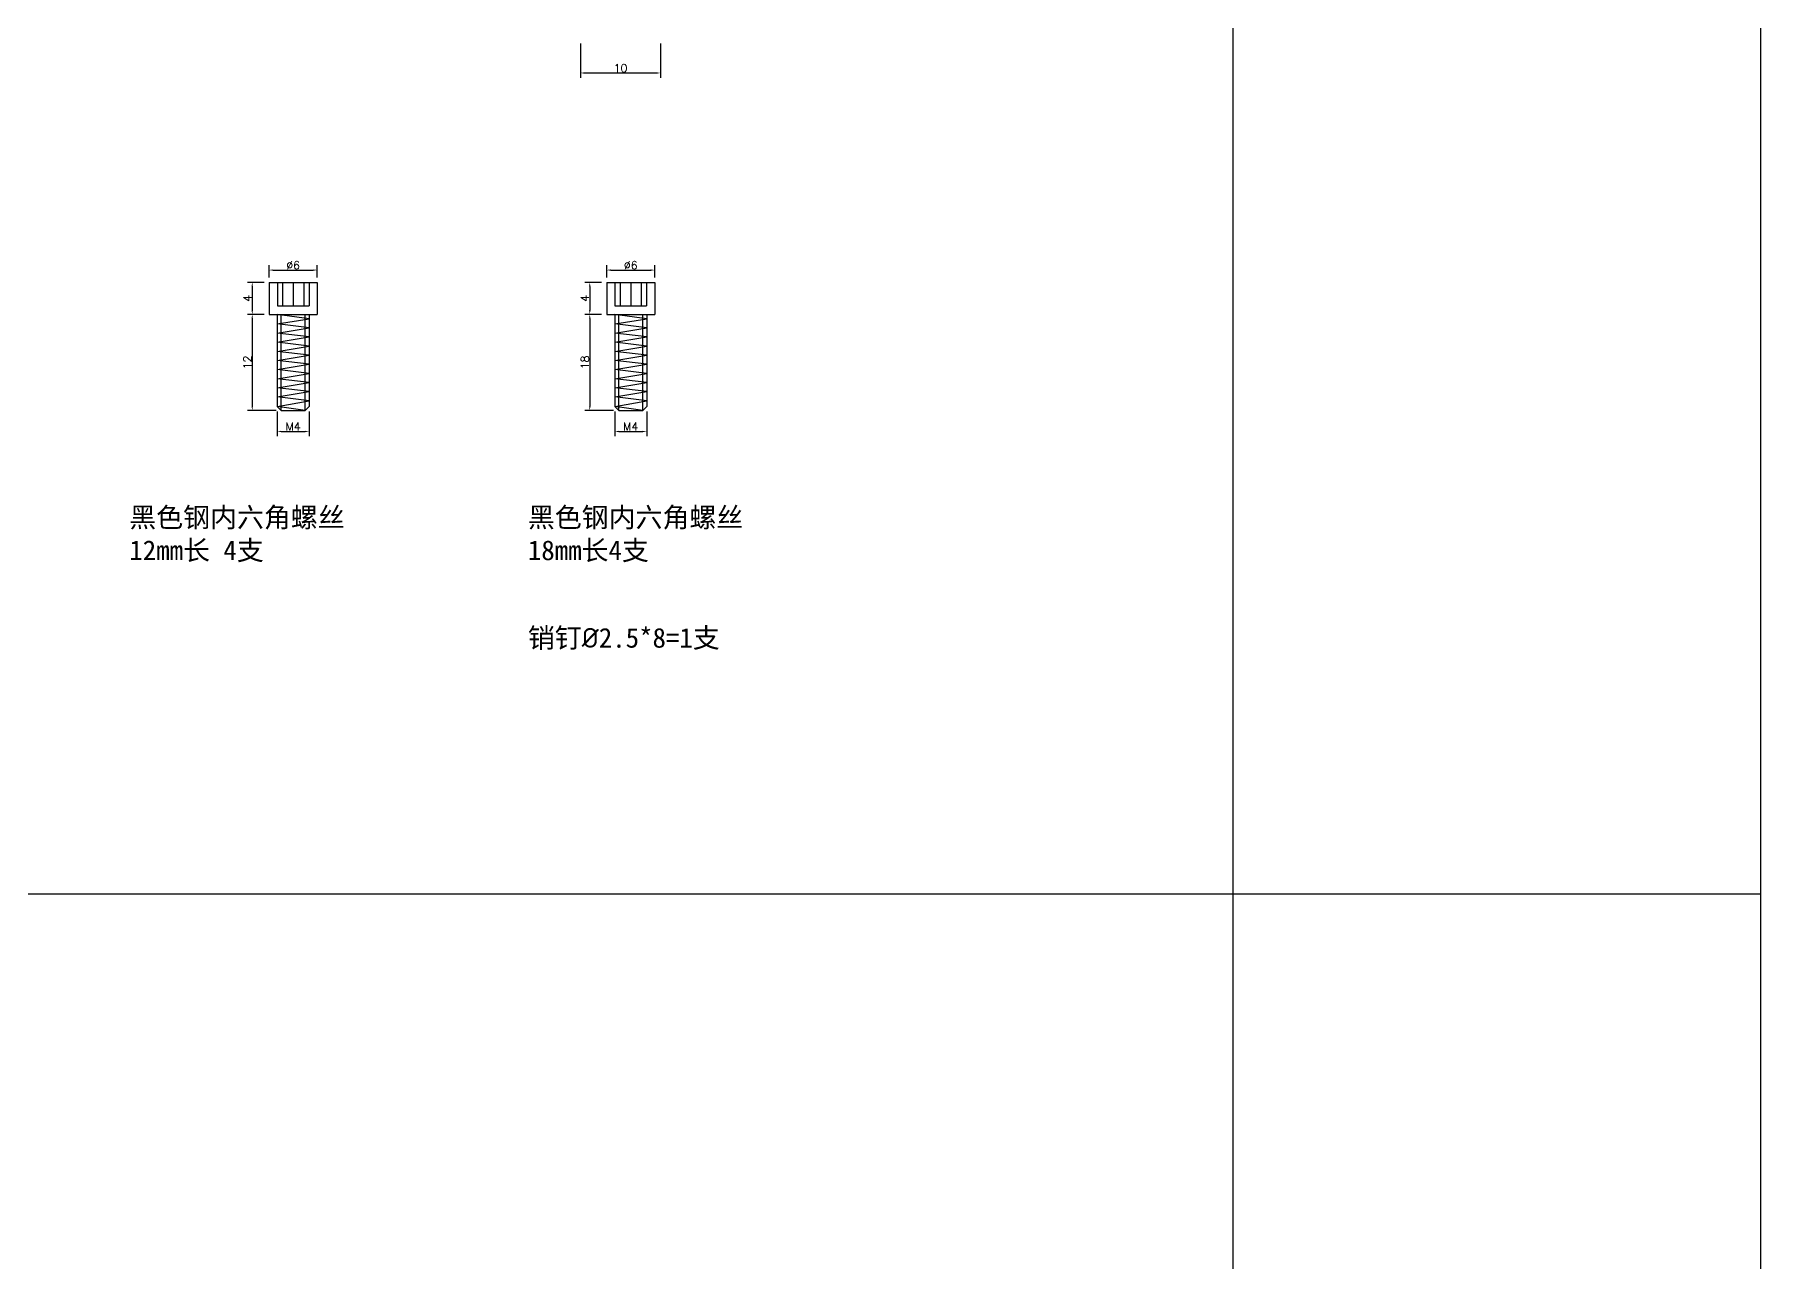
# Model space of a CAD drawing. Header units: millimetres. Extents: x 6817 to 15937, y -5221 to -164.
# Drawn here: x 9846.9 to 10062.6, y -1069.8 to -916.4 of the extents above; entities that cross this region are included whole.
import ezdxf

# ---------------------------------------------------------------- set-up
doc = ezdxf.new("R2010")
doc.units = ezdxf.units.MM
doc.layers.add('图层2', color=108, linetype='Continuous')
doc.styles.get("Standard").update_dxf_attribs({"font": 'txt', "bigfont": 'gbcbig.shx'})
doc.dimstyles.new('ISO-25', dxfattribs={"dimtxt": 1, "dimasz": 0.5, "dimexe": 0.6, "dimexo": 0.625, "dimgap": 0.1, "dimtad": 1, "dimtxsty": 'Standard', "dimcen": 2.5, "dimadec": 0, "dimazin": 0, "dimtfac": 1, "dimtmove": 0, "dimatfit": 3, "dimfxl": 0, "dimarcsym": 0})

# ---------------------------------------------------------------- blocks, each defined once
blk = doc.blocks.new('*D616')
at = {"layer": 'Defpoints', "color": 0, "linetype": 'ByBlock', "transparency": 16777216}
for p in [(9915.14, -916.93), (9925.14, -916.93), (9925.14, -921.23)]:
    blk.add_point(p, dxfattribs=at)
at = {"layer": '图层2', "color": 0, "linetype": 'ByBlock', "lineweight": -2, "transparency": 16777216}
for p, q in [((9915.14, -917.56), (9915.14, -921.83)), ((9925.14, -917.56), (9925.14, -921.83)), ((9915.64, -921.23), (9924.64, -921.23))]:
    blk.add_line(p, q, dxfattribs=at)
at = {"layer": '图层2', "color": 0, "linetype": 'ByBlock', "transparency": 16777216}
for points in [[(9915.64, -921.15), (9915.64, -921.32), (9915.14, -921.23)], [(9924.64, -921.15), (9924.64, -921.32), (9925.14, -921.23)]]:
    blk.add_solid(points, dxfattribs=at)
at = {"layer": '图层2', "color": 0, "linetype": 'ByBlock', "transparency": 16777216, "insert": (9920.14, -920.63), "char_height": 1, "attachment_point": 5}
blk.add_mtext('10', dxfattribs=at)
blk = doc.blocks.new('*D981')
at = {"layer": 'Defpoints', "color": 0, "linetype": 'ByBlock', "transparency": 16777216}
for p in [(9876.24, -947.38), (9874.13, -951.38), (9876.24, -951.38)]:
    blk.add_point(p, dxfattribs=at)
at = {"layer": '图层2', "color": 0, "linetype": 'ByBlock', "lineweight": -2, "transparency": 16777216}
for p, q in [((9875.62, -947.38), (9873.53, -947.38)), ((9874.13, -947.88), (9874.13, -950.88)), ((9875.62, -951.38), (9873.53, -951.38))]:
    blk.add_line(p, q, dxfattribs=at)
at = {"layer": '图层2', "color": 0, "linetype": 'ByBlock', "transparency": 16777216}
for points in [[(9874.04, -947.88), (9874.21, -947.88), (9874.13, -947.38)], [(9874.04, -950.88), (9874.21, -950.88), (9874.13, -951.38)]]:
    blk.add_solid(points, dxfattribs=at)
at = {"layer": '图层2', "color": 0, "linetype": 'ByBlock', "transparency": 16777216, "insert": (9873.53, -949.38), "char_height": 1, "attachment_point": 5, "rotation": 90}
blk.add_mtext('4', dxfattribs=at)
blk = doc.blocks.new('*D982')
at = {"layer": 'Defpoints', "color": 0, "linetype": 'ByBlock', "transparency": 16777216}
for p in [(9876.24, -951.38), (9874.13, -963.38), (9877.74, -963.38)]:
    blk.add_point(p, dxfattribs=at)
at = {"layer": '图层2', "color": 0, "linetype": 'ByBlock', "lineweight": -2, "transparency": 16777216}
for p, q in [((9875.62, -951.38), (9873.53, -951.38)), ((9874.13, -951.88), (9874.13, -962.88)), ((9877.12, -963.38), (9873.53, -963.38))]:
    blk.add_line(p, q, dxfattribs=at)
at = {"layer": '图层2', "color": 0, "linetype": 'ByBlock', "transparency": 16777216}
for points in [[(9874.04, -951.88), (9874.21, -951.88), (9874.13, -951.38)], [(9874.04, -962.88), (9874.21, -962.88), (9874.13, -963.38)]]:
    blk.add_solid(points, dxfattribs=at)
at = {"layer": '图层2', "color": 0, "linetype": 'ByBlock', "transparency": 16777216, "insert": (9873.53, -957.38), "char_height": 1, "attachment_point": 5, "rotation": 90}
blk.add_mtext('12', dxfattribs=at)
blk = doc.blocks.new('*D983')
at = {"layer": 'Defpoints', "color": 0, "linetype": 'ByBlock', "transparency": 16777216}
for p in [(9877.24, -962.88), (9881.24, -962.88), (9881.24, -965.99)]:
    blk.add_point(p, dxfattribs=at)
at = {"layer": '图层2', "color": 0, "linetype": 'ByBlock', "lineweight": -2, "transparency": 16777216}
for p, q in [((9877.24, -963.51), (9877.24, -966.59)), ((9881.24, -963.51), (9881.24, -966.59)), ((9877.74, -965.99), (9880.74, -965.99))]:
    blk.add_line(p, q, dxfattribs=at)
at = {"layer": '图层2', "color": 0, "linetype": 'ByBlock', "transparency": 16777216}
for points in [[(9877.74, -965.91), (9877.74, -966.08), (9877.24, -965.99)], [(9880.74, -965.91), (9880.74, -966.08), (9881.24, -965.99)]]:
    blk.add_solid(points, dxfattribs=at)
at = {"layer": '图层2', "color": 0, "linetype": 'ByBlock', "transparency": 16777216, "insert": (9879.24, -965.39), "char_height": 1, "attachment_point": 5}
blk.add_mtext('M4', dxfattribs=at)
blk = doc.blocks.new('*D984')
at = {"layer": 'Defpoints', "color": 0, "linetype": 'ByBlock', "transparency": 16777216}
for p in [(9882.24, -945.84), (9876.24, -947.38), (9882.24, -947.38)]:
    blk.add_point(p, dxfattribs=at)
at = {"layer": '图层2', "color": 0, "linetype": 'ByBlock', "lineweight": -2, "transparency": 16777216}
for p, q in [((9876.24, -946.76), (9876.24, -945.24)), ((9876.74, -945.84), (9881.74, -945.84)), ((9882.24, -946.76), (9882.24, -945.24))]:
    blk.add_line(p, q, dxfattribs=at)
at = {"layer": '图层2', "color": 0, "linetype": 'ByBlock', "transparency": 16777216}
for points in [[(9876.74, -945.76), (9876.74, -945.93), (9876.24, -945.84)], [(9881.74, -945.76), (9881.74, -945.93), (9882.24, -945.84)]]:
    blk.add_solid(points, dxfattribs=at)
at = {"layer": '图层2', "color": 0, "linetype": 'ByBlock', "transparency": 16777216, "insert": (9879.24, -945.24), "char_height": 1, "attachment_point": 5}
blk.add_mtext('%%C6', dxfattribs=at)
blk = doc.blocks.new('*D991')
at = {"layer": 'Defpoints', "color": 0, "linetype": 'ByBlock', "transparency": 16777216}
for p in [(9918.41, -947.38), (9916.3, -951.38), (9918.41, -951.38)]:
    blk.add_point(p, dxfattribs=at)
at = {"layer": '图层2', "color": 0, "linetype": 'ByBlock', "lineweight": -2, "transparency": 16777216}
for p, q in [((9917.78, -947.38), (9915.7, -947.38)), ((9916.3, -947.88), (9916.3, -950.88)), ((9917.78, -951.38), (9915.7, -951.38))]:
    blk.add_line(p, q, dxfattribs=at)
at = {"layer": '图层2', "color": 0, "linetype": 'ByBlock', "transparency": 16777216}
for points in [[(9916.21, -947.88), (9916.38, -947.88), (9916.3, -947.38)], [(9916.21, -950.88), (9916.38, -950.88), (9916.3, -951.38)]]:
    blk.add_solid(points, dxfattribs=at)
at = {"layer": '图层2', "color": 0, "linetype": 'ByBlock', "transparency": 16777216, "insert": (9915.7, -949.38), "char_height": 1, "attachment_point": 5, "rotation": 90}
blk.add_mtext('4', dxfattribs=at)
blk = doc.blocks.new('*D992')
at = {"layer": 'Defpoints', "color": 0, "linetype": 'ByBlock', "transparency": 16777216}
for p in [(9918.41, -951.38), (9916.3, -963.38), (9919.91, -963.38)]:
    blk.add_point(p, dxfattribs=at)
at = {"layer": '图层2', "color": 0, "linetype": 'ByBlock', "lineweight": -2, "transparency": 16777216}
for p, q in [((9917.78, -951.38), (9915.7, -951.38)), ((9916.3, -951.88), (9916.3, -962.88)), ((9919.28, -963.38), (9915.7, -963.38))]:
    blk.add_line(p, q, dxfattribs=at)
at = {"layer": '图层2', "color": 0, "linetype": 'ByBlock', "transparency": 16777216}
for points in [[(9916.21, -951.88), (9916.38, -951.88), (9916.3, -951.38)], [(9916.21, -962.88), (9916.38, -962.88), (9916.3, -963.38)]]:
    blk.add_solid(points, dxfattribs=at)
at = {"layer": '图层2', "color": 0, "linetype": 'ByBlock', "transparency": 16777216, "insert": (9915.7, -957.38), "char_height": 1, "attachment_point": 5, "rotation": 90}
blk.add_mtext('18', dxfattribs=at)
blk = doc.blocks.new('*D993')
at = {"layer": 'Defpoints', "color": 0, "linetype": 'ByBlock', "transparency": 16777216}
for p in [(9919.41, -962.88), (9923.41, -962.88), (9923.41, -965.99)]:
    blk.add_point(p, dxfattribs=at)
at = {"layer": '图层2', "color": 0, "linetype": 'ByBlock', "lineweight": -2, "transparency": 16777216}
for p, q in [((9919.41, -963.51), (9919.41, -966.59)), ((9923.41, -963.51), (9923.41, -966.59)), ((9919.91, -965.99), (9922.91, -965.99))]:
    blk.add_line(p, q, dxfattribs=at)
at = {"layer": '图层2', "color": 0, "linetype": 'ByBlock', "transparency": 16777216}
for points in [[(9919.91, -965.91), (9919.91, -966.08), (9919.41, -965.99)], [(9922.91, -965.91), (9922.91, -966.08), (9923.41, -965.99)]]:
    blk.add_solid(points, dxfattribs=at)
at = {"layer": '图层2', "color": 0, "linetype": 'ByBlock', "transparency": 16777216, "insert": (9921.41, -965.39), "char_height": 1, "attachment_point": 5}
blk.add_mtext('M4', dxfattribs=at)
blk = doc.blocks.new('*D994')
at = {"layer": 'Defpoints', "color": 0, "linetype": 'ByBlock', "transparency": 16777216}
for p in [(9924.41, -945.84), (9918.41, -947.38), (9924.41, -947.38)]:
    blk.add_point(p, dxfattribs=at)
at = {"layer": '图层2', "color": 0, "linetype": 'ByBlock', "lineweight": -2, "transparency": 16777216}
for p, q in [((9918.41, -946.76), (9918.41, -945.24)), ((9918.91, -945.84), (9923.91, -945.84)), ((9924.41, -946.76), (9924.41, -945.24))]:
    blk.add_line(p, q, dxfattribs=at)
at = {"layer": '图层2', "color": 0, "linetype": 'ByBlock', "transparency": 16777216}
for points in [[(9918.91, -945.76), (9918.91, -945.93), (9918.41, -945.84)], [(9923.91, -945.76), (9923.91, -945.93), (9924.41, -945.84)]]:
    blk.add_solid(points, dxfattribs=at)
at = {"layer": '图层2', "color": 0, "linetype": 'ByBlock', "transparency": 16777216, "insert": (9921.41, -945.24), "char_height": 1, "attachment_point": 5}
blk.add_mtext('%%C6', dxfattribs=at)

msp = doc.modelspace()

# ---------------------------------------------------------------- linework, layer by layer
at = {"layer": '图层2', "color": 2, "linetype": 'ByBlock'}
for p, q in [((9996.651, -164.27), (9996.651, -1378.846)), ((10062.569, -164.27), (10062.569, -1378.846)), ((10062.569, -1023.778), (9492.484, -1023.778))]:
    msp.add_line(p, q, dxfattribs=at)
at = {"layer": '图层2', "color": 1, "linetype": 'ByBlock'}
for p, q in [((9876.242, -947.384), (9876.242, -951.384)), ((9876.242, -947.384), (9882.242, -947.384)), ((9877.263, -947.384), (9877.263, -950.314)), ((9877.915, -947.384), (9877.915, -950.314)), ((9879.242, -947.384), (9879.242, -950.314)), ((9880.57, -947.384), (9880.57, -950.314)), ((9881.222, -947.384), (9881.222, -950.314)), ((9882.242, -947.384), (9882.242, -951.384)), ((9918.41, -947.384), (9918.41, -951.384)), ((9918.41, -947.384), (9924.41, -947.384)), ((9919.431, -947.384), (9919.431, -950.314)), ((9920.083, -947.384), (9920.083, -950.314)), ((9921.41, -947.384), (9921.41, -950.314)), ((9922.737, -947.384), (9922.737, -950.314)), ((9923.389, -947.384), (9923.389, -950.314)), ((9924.41, -947.384), (9924.41, -951.384)), ((9877.263, -950.314), (9881.222, -950.314)), ((9919.431, -950.314), (9923.389, -950.314)), ((9876.242, -951.384), (9882.242, -951.384)), ((9877.242, -951.384), (9877.242, -962.884)), ((9877.742, -963.384), (9877.742, -951.384)), ((9880.742, -963.384), (9880.742, -951.384)), ((9881.242, -951.384), (9881.242, -962.884)), ((9918.41, -951.384), (9924.41, -951.384)), ((9919.41, -951.384), (9919.41, -962.884)), ((9919.91, -963.384), (9919.91, -951.384)), ((9922.91, -963.384), (9922.91, -951.384)), ((9923.41, -951.384), (9923.41, -962.884)), ((9877.242, -962.884), (9877.742, -963.384)), ((9877.742, -963.384), (9880.742, -963.384)), ((9880.742, -963.384), (9881.242, -962.884)), ((9919.41, -962.884), (9919.91, -963.384)), ((9919.91, -963.384), (9922.91, -963.384)), ((9922.91, -963.384), (9923.41, -962.884))]:
    msp.add_line(p, q, dxfattribs=at)
at = {"layer": '图层2', "color": 4, "linetype": 'ByBlock'}
for points in [[(9881.242, -951.916), (9877.242, -951.384)], [(9881.242, -953.055), (9877.242, -952.577), (9881.242, -951.916)], [(9881.242, -954.194), (9877.242, -953.715), (9881.242, -953.055)], [(9923.41, -951.916), (9919.41, -951.384)], [(9923.41, -953.055), (9919.41, -952.577), (9923.41, -951.916)], [(9923.41, -954.194), (9919.41, -953.715), (9923.41, -953.055)], [(9881.242, -955.332), (9877.242, -954.854), (9881.242, -954.194)], [(9923.41, -955.332), (9919.41, -954.854), (9923.41, -954.194)], [(9881.242, -956.471), (9877.242, -955.993), (9881.242, -955.332)], [(9881.242, -957.61), (9877.242, -957.131), (9881.242, -956.471)], [(9923.41, -956.471), (9919.41, -955.993), (9923.41, -955.332)], [(9923.41, -957.61), (9919.41, -957.131), (9923.41, -956.471)], [(9881.242, -958.748), (9877.242, -958.27), (9881.242, -957.61)], [(9881.242, -959.887), (9877.242, -959.409), (9881.242, -958.748)], [(9923.41, -958.748), (9919.41, -958.27), (9923.41, -957.61)], [(9923.41, -959.887), (9919.41, -959.409), (9923.41, -958.748)], [(9881.242, -961.025), (9877.242, -960.547), (9881.242, -959.887)], [(9881.242, -962.164), (9877.242, -961.686), (9881.242, -961.025)], [(9923.41, -961.025), (9919.41, -960.547), (9923.41, -959.887)], [(9923.41, -962.164), (9919.41, -961.686), (9923.41, -961.025)], [(9880.742, -963.384), (9877.242, -962.884), (9881.242, -962.164)], [(9922.91, -963.384), (9919.41, -962.884), (9923.41, -962.164)]]:
    msp.add_lwpolyline(points, dxfattribs=at)

# ---------------------------------------------------------------- texts
at = {"color": 2, "char_height": 2.46562, "attachment_point": 1}
for s, insert, width in [('{\\fSimSun|b0|i0|c134|p2;黑色钢内六角螺丝12mm长 4支}', (9858.77, -975.488), 28.20257), ('{\\fSimSun|b0|i0|c134|p2;黑色钢内六角螺丝18mm长4支}', (9908.567, -975.488), 29.64865), ('{\\fSimSun|b0|i0|c134|p2;销钉\\fISOCPEUR|b0|i0|c0|p34;%%C\\fSimSun|b0|i0|c134|p2;2.5*8=1支}', (9908.567, -990.534), 29.64865)]:
    msp.add_mtext(s, dxfattribs=dict(at, insert=insert, width=width))

# ---------------------------------------------------------------- dimensions: what is measured, and where the dimension line sits
at = {"layer": '图层2', "color": 3, "linetype": 'ByBlock'}
dim = msp.add_linear_dim(base=(9925.136, -921.233), p1=(9915.136, -916.931), p2=(9925.136, -916.931), dimstyle='ISO-25', dxfattribs=at)
dim.commit()
dim.dimension.update_dxf_attribs({"geometry": '*D616', "text_midpoint": (9920.136, -920.633)})
for base, p1, p2, text, picture, middle in [((9882.242, -945.843), (9876.242, -947.384), (9882.242, -947.384), '%%C<>', '*D984', (9879.242, -945.243)), ((9924.41, -945.843), (9918.41, -947.384), (9924.41, -947.384), '%%C<>', '*D994', (9921.41, -945.243)), ((9881.242, -965.992), (9877.242, -962.884), (9881.242, -962.884), 'M4', '*D983', (9879.242, -965.392)), ((9923.41, -965.992), (9919.41, -962.884), (9923.41, -962.884), 'M4', '*D993', (9921.41, -965.392))]:
    dim = msp.add_linear_dim(base=base, p1=p1, p2=p2, text=text, dimstyle='ISO-25', dxfattribs=at)
    dim.commit()
    dim.dimension.update_dxf_attribs({"geometry": picture, "text_midpoint": middle})
for base, p1, p2, picture, middle in [((9874.128, -951.384), (9876.242, -947.384), (9876.242, -951.384), '*D981', (9873.528, -949.384)), ((9916.296, -951.384), (9918.41, -947.384), (9918.41, -951.384), '*D991', (9915.696, -949.384)), ((9874.128, -963.384), (9876.242, -951.384), (9877.742, -963.384), '*D982', (9873.528, -957.384))]:
    dim = msp.add_linear_dim(base=base, p1=p1, p2=p2, angle=90, dimstyle='ISO-25', dxfattribs=at)
    dim.commit()
    dim.dimension.update_dxf_attribs({"geometry": picture, "text_midpoint": middle})
dim = msp.add_linear_dim(base=(9916.296, -963.384), p1=(9918.41, -951.384), p2=(9919.91, -963.384), angle=90, text='18', dimstyle='ISO-25', dxfattribs=at)
dim.commit()
dim.dimension.update_dxf_attribs({"geometry": '*D992', "text_midpoint": (9915.696, -957.384)})

doc.saveas('drawing.dxf')
